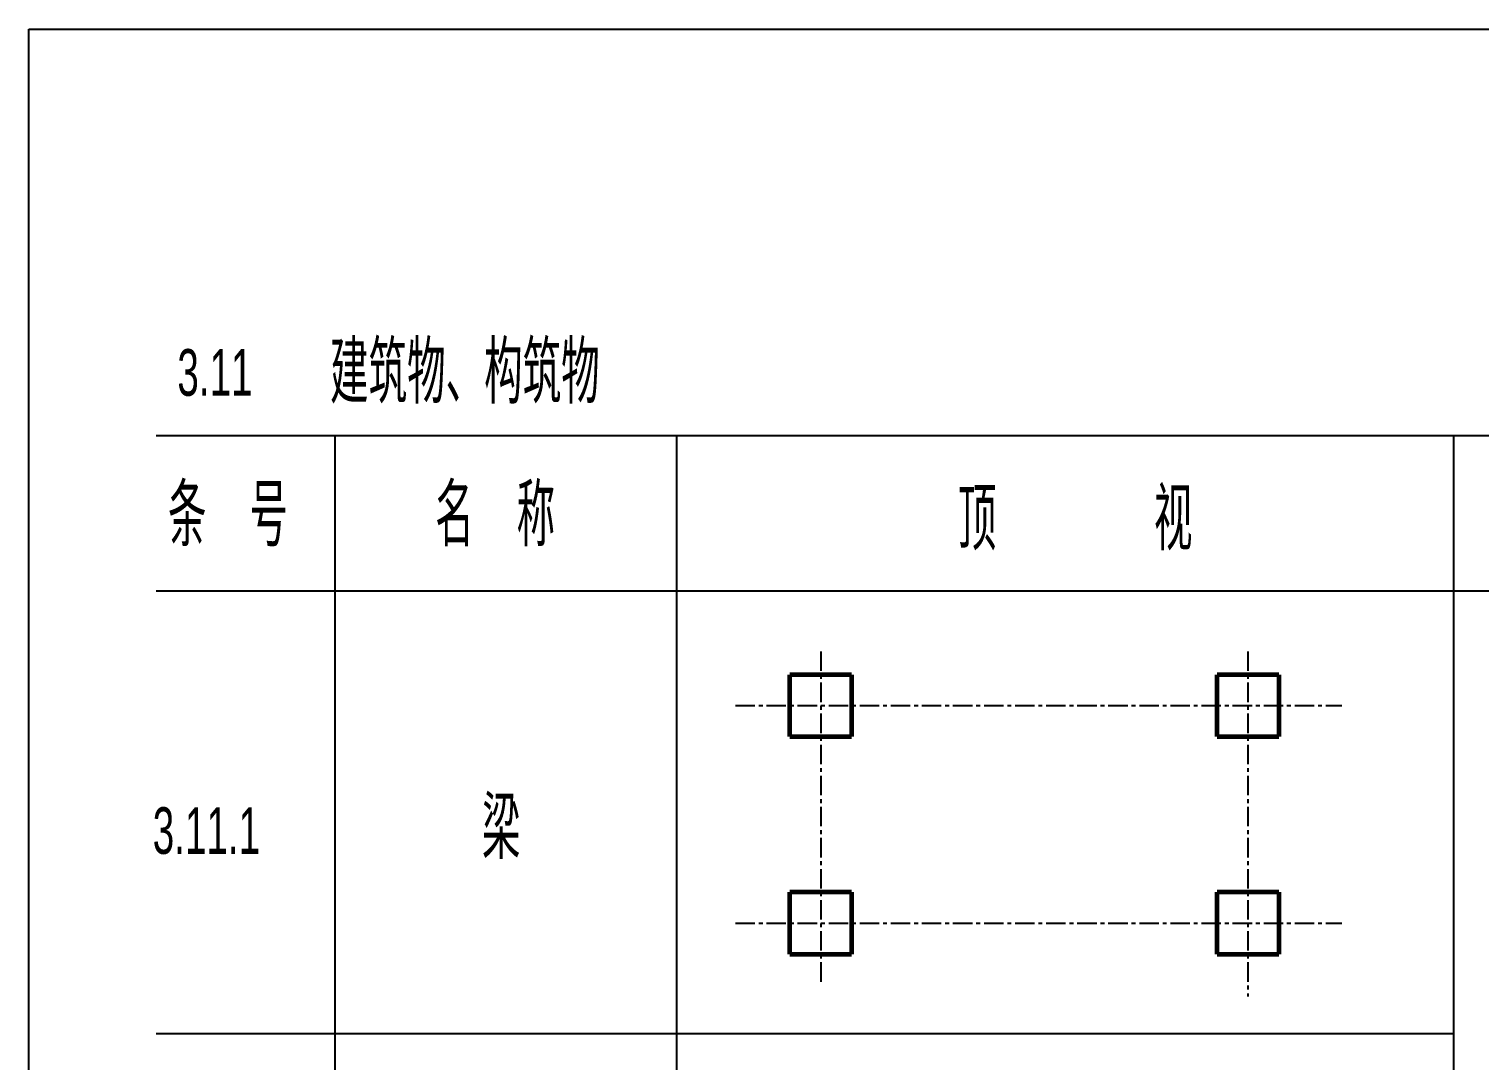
# Model space of a CAD drawing. Header units: inches. Extents: x -18 to 2014, y 4 to 801.
# Drawn here: x 1474.6 to 1568, y 186.5 to 252.9 of the extents above; entities that cross this region are included whole.
import ezdxf

# ---------------------------------------------------------------- set-up
doc = ezdxf.new("R2010")
doc.units = ezdxf.units.IN
doc.header["$MEASUREMENT"] = 0
doc.linetypes.add('CENTER', pattern=[2, 1.25, -0.25, 0.25, -0.25])
doc.styles.get("Standard").update_dxf_attribs({"font": 'pdatxt.shx', "bigfont": 'hztxt.shx'})

msp = doc.modelspace()

# ---------------------------------------------------------------- linework, layer by layer
at = {"color": 3}
for p, q in [((1474.611, 252.889), (1639.611, 252.889)), ((1474.611, 5.889), (1474.611, 252.889)), ((1482.798, 226.733), (1629.798, 226.733)), ((1494.3, 226.733), (1494.3, 48.233)), ((1516.3, 226.733), (1516.3, 48.233)), ((1566.3, 226.733), (1566.3, 48.233)), ((1482.798, 216.733), (1629.798, 216.733)), ((1482.798, 188.233), (1566.3, 188.233))]:
    msp.add_line(p, q, dxfattribs=at)
at = {"color": 3, "linetype": 'CENTER'}
for p, q in [((1525.577, 212.825), (1525.577, 191.411)), ((1553.077, 212.825), (1553.077, 190.627)), ((1520.089, 209.343), (1559.114, 209.343)), ((1520.089, 195.343), (1559.114, 195.343))]:
    msp.add_line(p, q, dxfattribs=at)
at = {"color": 3, "const_width": 0.3}
for points in [[(1523.577, 211.343), (1523.577, 207.343)], [(1523.577, 211.343), (1527.577, 211.343)], [(1527.577, 211.343), (1527.577, 207.343)], [(1551.077, 211.343), (1551.077, 207.343)], [(1551.077, 211.343), (1555.077, 211.343)], [(1555.077, 211.343), (1555.077, 207.343)], [(1523.577, 207.343), (1527.577, 207.343)], [(1551.077, 207.343), (1555.077, 207.343)], [(1523.577, 197.343), (1527.577, 197.343)], [(1523.577, 197.343), (1523.577, 193.343)], [(1527.577, 197.343), (1527.577, 193.343)], [(1551.077, 197.343), (1555.077, 197.343)], [(1551.077, 197.343), (1551.077, 193.343)], [(1555.077, 197.343), (1555.077, 193.343)], [(1523.577, 193.343), (1527.577, 193.343)], [(1551.077, 193.343), (1555.077, 193.343)]]:
    msp.add_lwpolyline(points, dxfattribs=at)

# ---------------------------------------------------------------- texts
at = {"color": 3, "width": 0.62}
for s, height, p in [('建筑物、构筑物', 4, (1493.987, 228.779)), ('3.11', 3, (1484.162, 229.287)), ('条   号', 4, (1483.557, 219.589)), ('名   称', 4, (1500.756, 219.589)), ('顶           视', 4, (1534.409, 219.334)), ('  梁', 4, (1501.923, 199.461)), ('3.11.1', 3, (1482.577, 199.802))]:
    msp.add_text(s, height=height, dxfattribs=at).set_placement(p)

doc.saveas('drawing.dxf')
